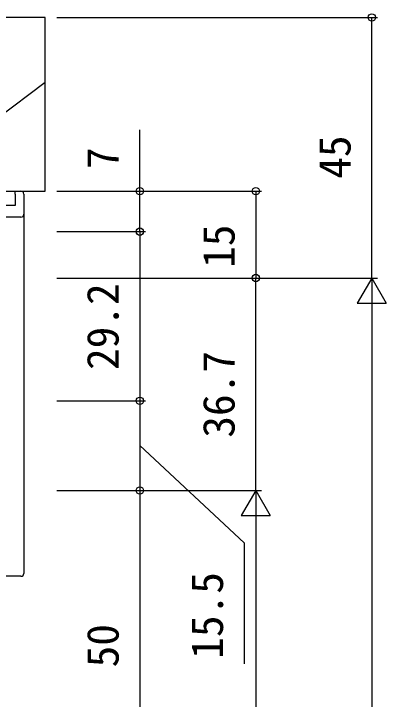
# Model space of a CAD drawing. Units: millimetres, scale not verified. Extents: x -437 to 438, y -331 to 329.
# Drawn here: x -192.3 to -128.1, y 81.1 to 199.4 of the extents above; entities that cross this region are included whole.
import ezdxf
from ezdxf.enums import TextEntityAlignment as Align

# ---------------------------------------------------------------- set-up
doc = ezdxf.new("R2010")
doc.units = ezdxf.units.MM
doc.header["$LTSCALE"] = 2
for name, color, linetype in [('0-5_YKK_13', 4, 'Continuous'), ('0-7_YKK_D', 6, 'Continuous'), ('0-9_YSS_K', 3, 'Continuous'), ('0-A_YSS_KE', 3, 'Continuous')]:
    doc.layers.add(name, color=color, linetype=linetype)
doc.styles.add('ＭＳ ゴシック', font='')
doc.styles.get('ＭＳ ゴシック').set_extended_font_data('MS Gothic')

msp = doc.modelspace()

# ---------------------------------------------------------------- linework, layer by layer
at = {"layer": '0-5_YKK_13'}
for p, q in [((-192.096, 168.8), (-191.096, 168.8)), ((-192.096, 168.3), (-192.096, 168.8)), ((-192.096, 168.3), (-192.096, 166.3)), ((-190.596, 168.3), (-190.596, 164.8)), ((-192.096, 166.3), (-203.596, 166.3)), ((-191.096, 164.3), (-202.096, 164.3)), ((-191.096, 102.299), (-205.096, 102.299))]:
    msp.add_line(p, q, dxfattribs=at)
msp.add_lwpolyline([(-190.596, 164.799), (-190.596, 161.799), (-190.596, 102.799)], dxfattribs=at)
for centre, start, end in [((-191.096, 168.3), 0, 90), ((-191.096, 164.8), 270, 0), ((-191.096, 102.799), 270, 0)]:
    msp.add_arc(centre, 0.5, start, end, dxfattribs=at)
at = {"layer": '0-7_YKK_D'}
for p, q in [((-184.897, 198.8), (-129.597, 198.8)), ((-130.597, 153.8), (-130.597, 198.8)), ((-184.897, 168.8), (-149.6, 168.8)), ((-184.897, 168.8), (-169.6, 168.8)), ((-150.6, 168.8), (-150.6, 153.8)), ((-184.897, 161.803), (-169.6, 161.803)), ((-184.897, 161.803), (-169.6, 161.803)), ((-170.6, 161.803), (-170.6, 132.603)), ((-184.897, 153.8), (-129.597, 153.8)), ((-184.897, 153.8), (-149.6, 153.8)), ((-184.897, 153.8), (-149.6, 153.8)), ((-184.897, 153.8), (-129.597, 153.8)), ((-150.6, 117.103), (-150.6, 153.8)), ((-130.597, 153.8), (-133.097, 149.47)), ((-130.597, 153.8), (-128.097, 149.47)), ((-130.597, 153.8), (-130.597, 145.14)), ((-133.097, 149.47), (-128.097, 149.47)), ((-130.597, 148.8), (-130.597, -185.2)), ((-184.897, 132.603), (-169.6, 132.603)), ((-184.897, 132.603), (-169.6, 132.603)), ((-170.6, 132.603), (-170.6, 117.103)), ((-184.897, 117.103), (-149.6, 117.103)), ((-184.897, 117.103), (-149.6, 117.103)), ((-184.897, 117.103), (-169.6, 117.103)), ((-184.897, 117.103), (-169.6, 117.103)), ((-170.6, 117.103), (-170.6, 67.103)), ((-150.6, 117.103), (-153.1, 112.773)), ((-150.6, 117.103), (-148.1, 112.773)), ((-150.6, 117.103), (-150.6, 108.443)), ((-153.1, 112.773), (-148.1, 112.773)), ((-150.6, 112.103), (-150.6, -181.597))]:
    msp.add_line(p, q, dxfattribs=at)
for points in [[(-170.6, 161.803), (-170.6, 168.8), (-170.6, 179.398)], [(-170.6, 124.853), (-152.6, 108.078), (-152.6, 87.203)]]:
    msp.add_lwpolyline(points, dxfattribs=at)
for centre in [(-130.597, 198.8), (-170.6, 168.8), (-150.6, 168.8), (-170.6, 161.803), (-170.6, 161.803), (-150.6, 153.8), (-150.6, 153.8), (-170.6, 132.603), (-170.6, 132.603), (-170.6, 117.103), (-170.6, 117.103)]:
    msp.add_circle(centre, 0.637, dxfattribs=at)
at = {"layer": '0-9_YSS_K'}
msp.add_line((-186.897, 187.55), (-211.897, 168.8), dxfattribs=at)
at = {"layer": '0-A_YSS_KE'}
for p, q in [((-186.897, 198.8), (-208.897, 198.8)), ((-186.897, 168.8), (-186.897, 198.8)), ((-216.897, 168.8), (-186.897, 168.8))]:
    msp.add_line(p, q, dxfattribs=at)

# ---------------------------------------------------------------- texts
at = {"layer": '0-7_YKK_D', "style": 'ＭＳ ゴシック'}
for s, p in [('45', (-132.597, 170.931)), ('7', (-172.6, 172.626)), ('15', (-152.6, 155.547)), ('29.2', (-172.6, 137.913)), ('36.7', (-152.6, 126.226)), ('15.5', (-154.6, 88.052)), ('50', (-172.6, 86.563))]:
    msp.add_text(s, height=5.499, rotation=90, dxfattribs=at).set_placement(p, align=Align.BOTTOM_LEFT)

doc.saveas('drawing.dxf')
